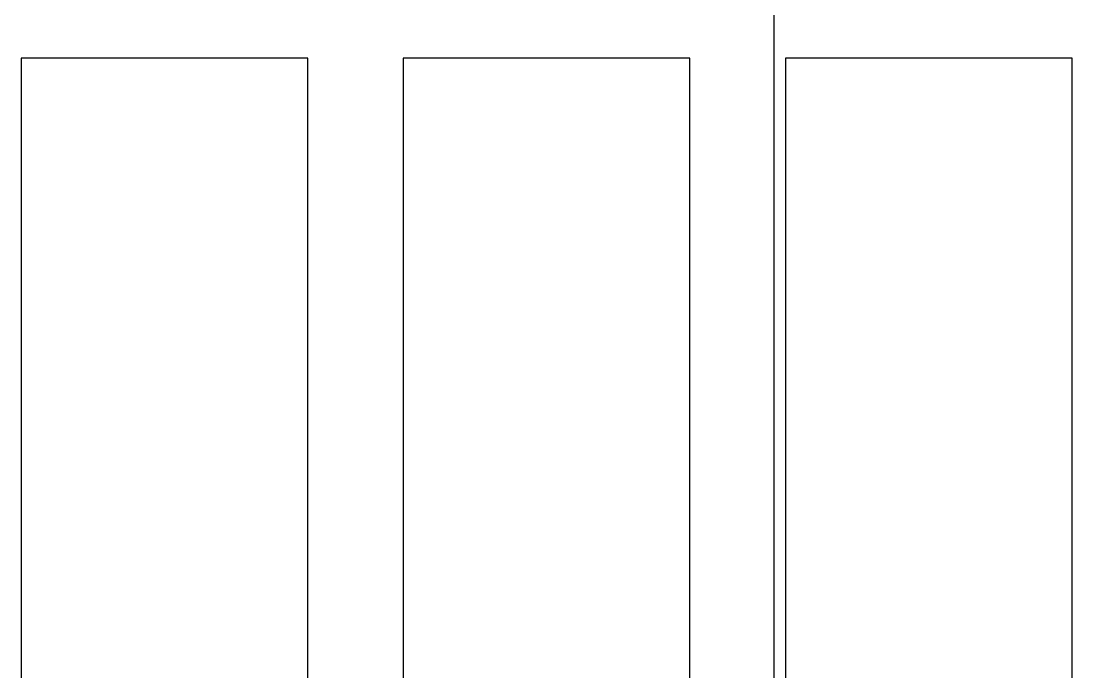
# Model space of a CAD drawing. Header units: millimetres. Extents: x -794334 to -714814, y -17806 to 22403.
# Drawn here: x -757831 to -756731, y -3439 to -2757 of the extents above; entities that cross this region are included whole.
import ezdxf
from ezdxf.xclip import XClip

# ---------------------------------------------------------------- set-up
doc = ezdxf.new("R2010")
doc.units = ezdxf.units.MM
doc.header["$XCLIPFRAME"] = 0
doc.layers.add('000 - WIPEOUT', color=250, linetype='Continuous')
doc.layers.add('A11_ALU.SOLID SHEET', color=2, linetype='Continuous')
doc.layers.add('A-ANNO-NOTE', color=3, linetype='Continuous', lineweight=25)

# ---------------------------------------------------------------- blocks, each defined once
blk = doc.blocks.new('*U1240')
at = {"color": 3}
for points in [[(-437.5, -6250), (437.5, -6250), (437.5, -6550), (-437.5, -6550)], [(-437.5, -6650), (437.5, -6650), (437.5, -6950), (-437.5, -6950)], [(-437.5, -7050), (437.5, -7050), (437.5, -7350), (-437.5, -7350)]]:
    blk.add_wipeout(points, dxfattribs=at).dxf.layer = '000 - WIPEOUT'
at = {"layer": 'A11_ALU.SOLID SHEET', "color": 0, "linetype": 'ByBlock'}
for points in [[(-437.5, -6550), (437.5, -6550), (437.5, -6250), (-437.5, -6250)], [(-437.5, -6950), (437.5, -6950), (437.5, -6650), (-437.5, -6650)], [(-437.5, -7350), (437.5, -7350), (437.5, -7050), (-437.5, -7050)]]:
    blk.add_lwpolyline(points, close=True, dxfattribs=at)
blk = doc.blocks.new('*U1630')
at = {"layer": 'A11_ALU.SOLID SHEET', "color": 0, "linetype": 'ByBlock', "rotation": 90}
blk.add_blockref('*U1240', (-19400, -6813), dxfattribs=at)

msp = doc.modelspace()

# ---------------------------------------------------------------- block references
at = {"layer": 'A11_ALU.SOLID SHEET'}
ref = msp.add_blockref('*U1630', (-744681.2, 3579), dxfattribs=at)
XClip(ref).set_block_clipping_path([(-45802.4668593339, -9620.0029952967), (23702.8690583039, 10334.9999958097)])

# ---------------------------------------------------------------- next in the draw order: linework, layer by layer
at = {"layer": 'A-ANNO-NOTE'}
msp.add_line((-757043.3, -2006.8), (-757043.8, -11249.3), dxfattribs=at)

doc.saveas('drawing.dxf')
